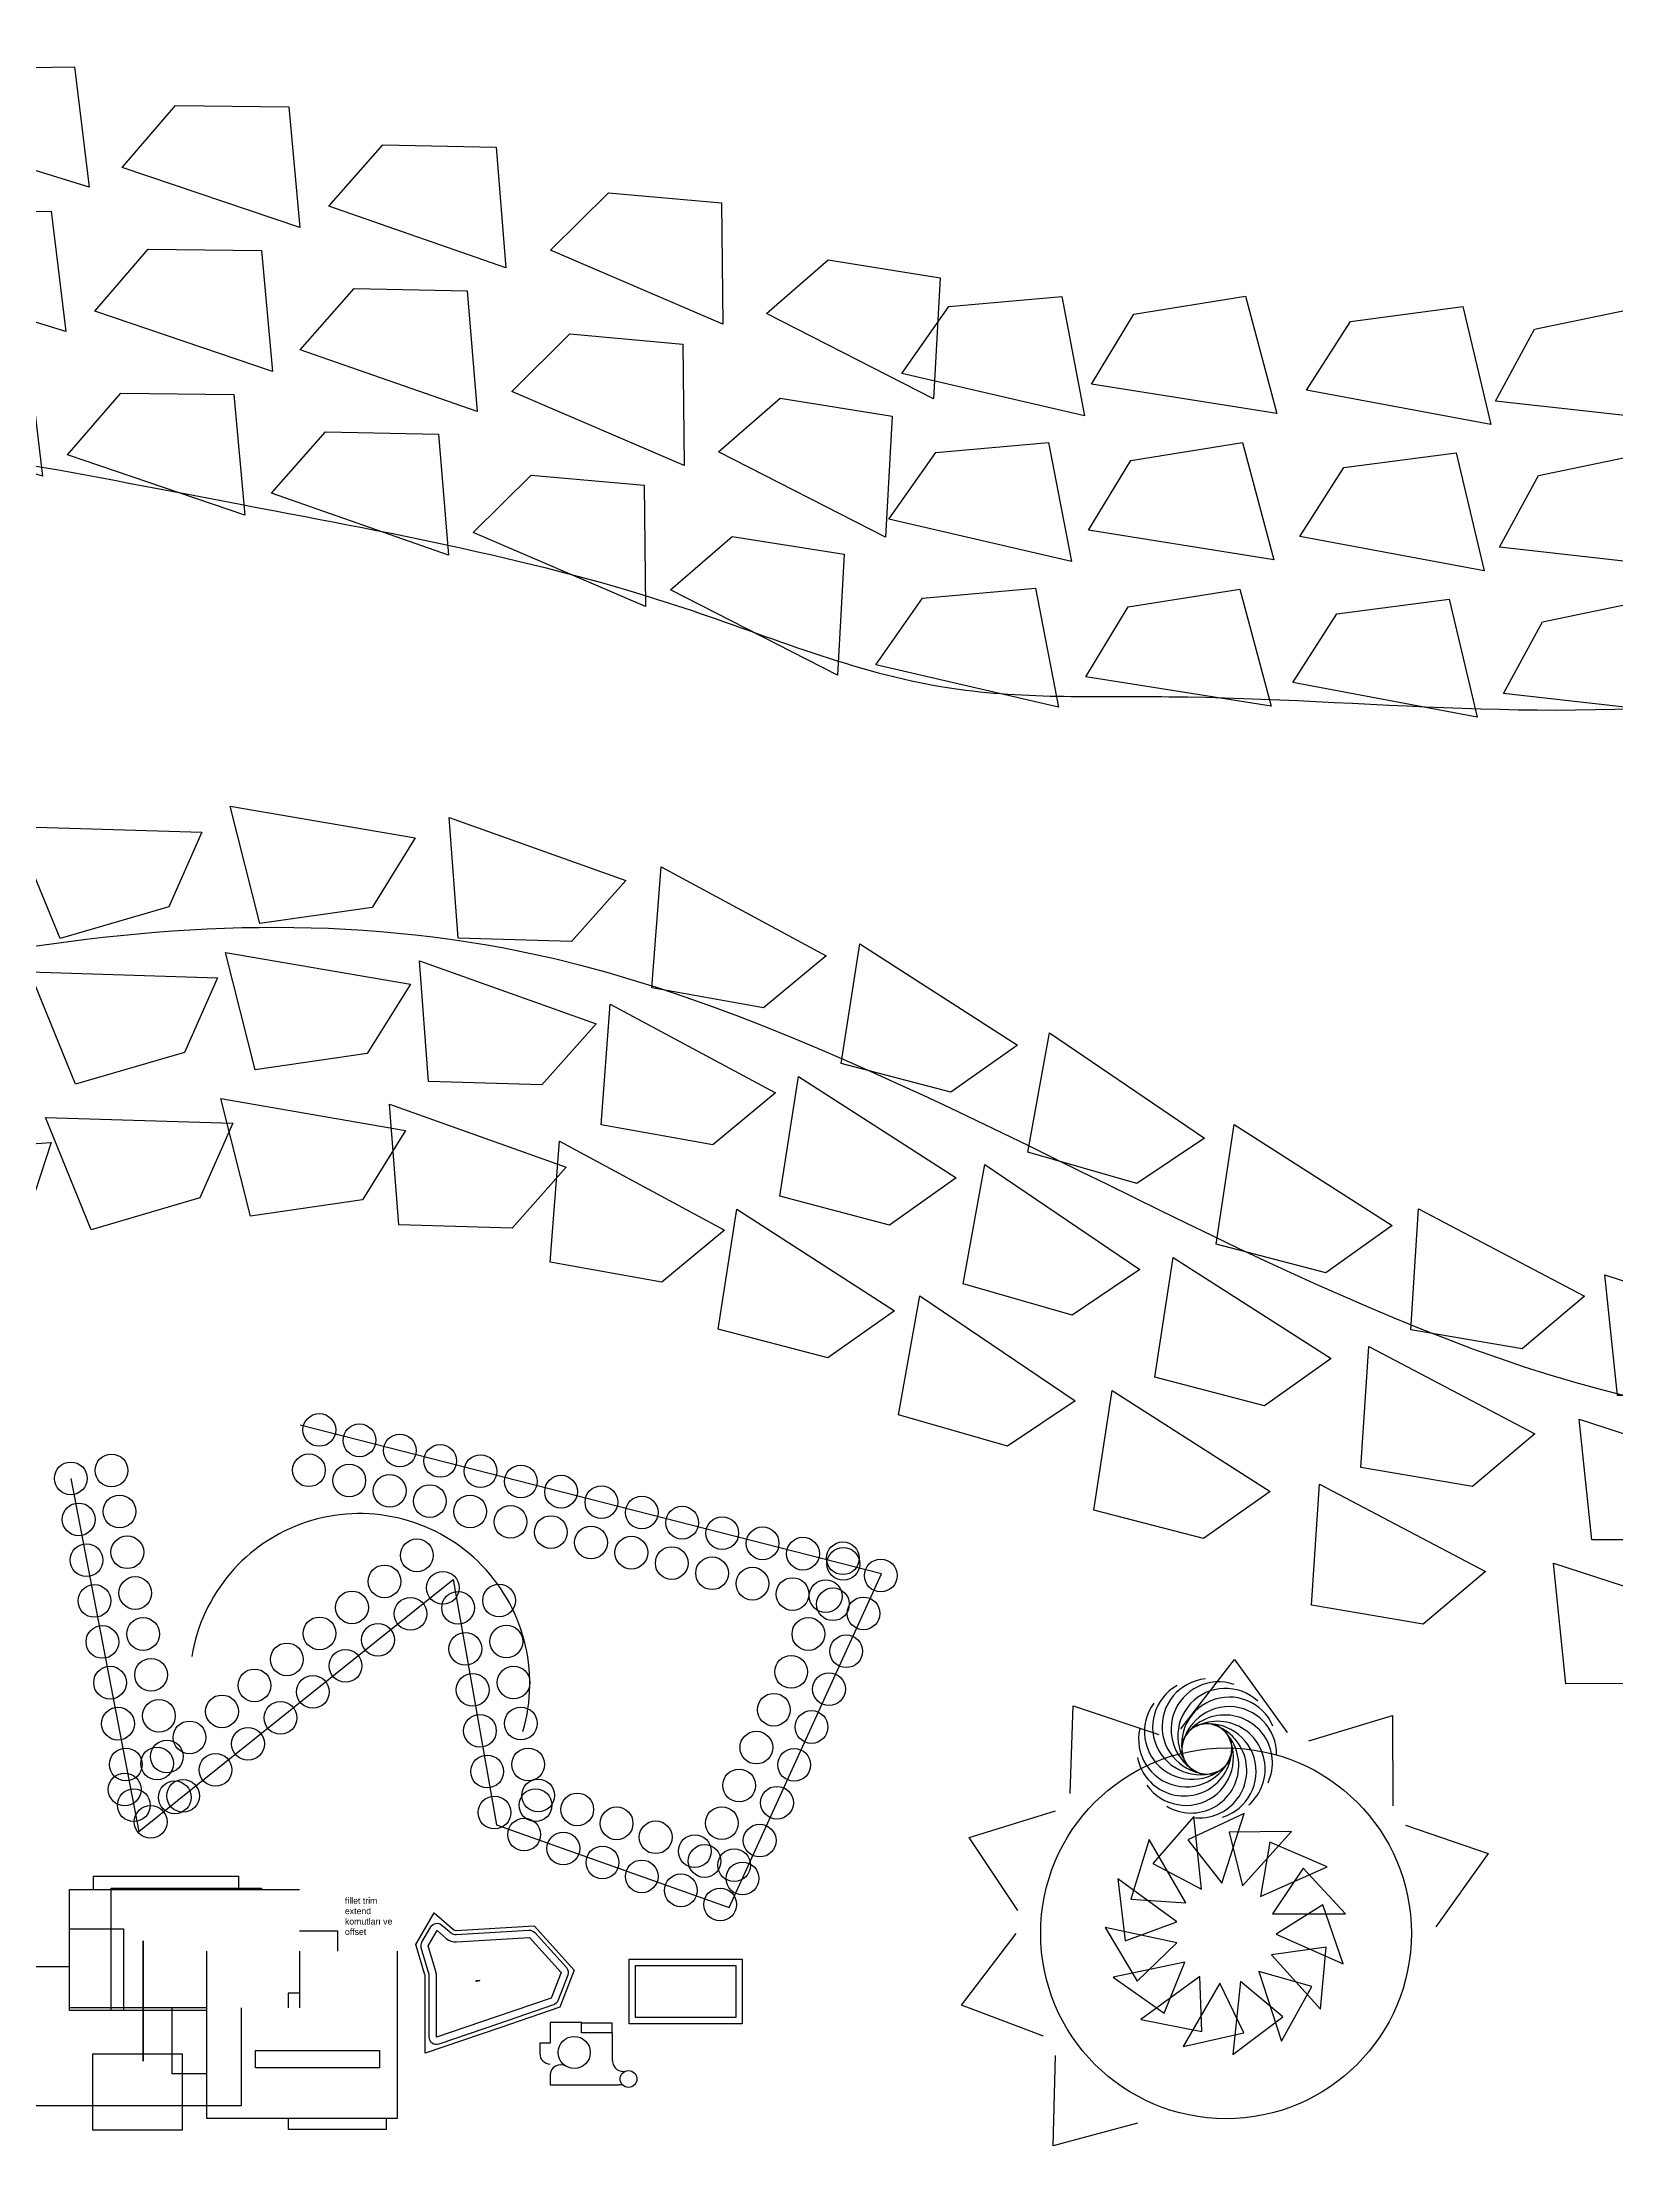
# Model space of a CAD drawing. Header units: millimetres. Extents: x 172 to 66223, y -198 to 27753.
# Drawn here: x 6566 to 14133, y 1114 to 11337 of the extents above; entities that cross this region are included whole.
import ezdxf

# ---------------------------------------------------------------- set-up
doc = ezdxf.new("R2010")
doc.units = ezdxf.units.MM
doc.styles.get("Standard").update_dxf_attribs({"font": 'arial.ttf'})

# ---------------------------------------------------------------- blocks, each defined once
blk = doc.blocks.new('*U4')
blk.add_circle((0, 0), 78.7)
blk = doc.blocks.new('*U5')
at = {"color": 0, "linetype": 'ByBlock', "lineweight": -2, "transparency": 16777216}
for p, rotation in [((7897, 4669), 165.6495007836427), ((8090, 4619), 165.6495007836427), ((8284, 4570), 165.6495007836427), ((8478, 4520), 165.6495007836427), ((6702, 4436), 280.9285851969838), ((6898, 4474), 280.9285851969838), ((7847, 4475), 165.6495007836427), ((8041, 4426), 165.6495007836427), ((8672, 4471), 165.6495007836427), ((8866, 4421), 165.6495007836427), ((8235, 4376), 165.6495007836427), ((8428, 4327), 165.6495007836427), ((9059, 4372), 165.6495007836427), ((9253, 4322), 165.6495007836427), ((6740, 4239), 280.9285851969838), ((6936, 4277), 280.9285851969838), ((8622, 4277), 165.6495007836427), ((8816, 4227), 165.6495007836427), ((9447, 4272), 165.6495007836427), ((9641, 4223), 165.6495007836427), ((9010, 4178), 165.6495007836427), ((9203, 4128), 165.6495007836427), ((9834, 4173), 165.6495007836427), ((10028, 4124), 165.6495007836427), ((6778, 4043), 280.9285851969838), ((6974, 4081), 280.9285851969838), ((8366, 4066), 38.69409982206545), ((9397, 4079), 165.6495007836427), ((9591, 4029), 165.6495007836427), ((10222, 4074), 165.6495007836427), ((10414, 4052), 65.43430717687777), ((10416, 4025), 165.6495007836427), ((8210, 3941), 38.69409982206545), ((8491, 3910), 38.69409982206545), ((9785, 3980), 165.6495007836427), ((9979, 3930), 165.6495007836427), ((10596, 3969), 65.43430717687777), ((6816, 3847), 280.9285851969838), ((7012, 3885), 280.9285851969838), ((8054, 3816), 38.69409982206545), ((8335, 3785), 38.69409982206545), ((8564, 3814), 280.0695663449997), ((8761, 3849), 280.0695663449997), ((10172, 3880), 165.6495007836427), ((10331, 3870), 65.43430717687777), ((10366, 3831), 165.6495007836427), ((10513, 3787), 65.43430717687777), ((7898, 3691), 38.69409982206545), ((10248, 3688), 65.43430717687777), ((6854, 3650), 280.9285851969838), ((7050, 3688), 280.9285851969838), ((8179, 3660), 38.69409982206545), ((8599, 3617), 280.0695663449997), ((8796, 3652), 280.0695663449997), ((10430, 3605), 65.43430717687777), ((7088, 3492), 280.9285851969838), ((7741, 3566), 38.69409982206545), ((8023, 3535), 38.69409982206545), ((10165, 3506), 65.43430717687777), ((6891, 3454), 280.9285851969838), ((7585, 3441), 38.69409982206545), ((7866, 3410), 38.69409982206545), ((8634, 3420), 280.0695663449997), ((8831, 3455), 280.0695663449997), ((10347, 3423), 65.43430717687777), ((7126, 3295), 280.9285851969838), ((7429, 3316), 38.69409982206545), ((7710, 3285), 38.69409982206545), ((10082, 3324), 65.43430717687777), ((6929, 3257), 280.9285851969838), ((7273, 3191), 38.69409982206545), ((8669, 3223), 280.0695663449997), ((8866, 3258), 280.0695663449997), ((10263, 3241), 65.43430717687777), ((7117, 3066), 38.69409982206545), ((7164, 3099), 280.9285851969838), ((7554, 3160), 38.69409982206545), ((9998, 3142), 65.43430717687777), ((6967, 3061), 280.9285851969838), ((7398, 3035), 38.69409982206545), ((8704, 3027), 280.0695663449997), ((8901, 3061), 280.0695663449997), ((10180, 3059), 65.43430717687777), ((6961, 2941), 38.69409982206545), ((7202, 2903), 280.9285851969838), ((7242, 2910), 38.69409982206545), ((8949, 2912), 340.3921400699843), ((9915, 2960), 65.43430717687777), ((10097, 2877), 65.43430717687777), ((7005, 2865), 280.9285851969838), ((7086, 2785), 38.69409982206545), ((8739, 2830), 280.0695663449997), ((8936, 2865), 280.0695663449997), ((9137, 2845), 340.3921400699843), ((9326, 2778), 340.3921400699843), ((9832, 2779), 65.43430717687777), ((8882, 2724), 340.3921400699843), ((9514, 2711), 340.3921400699843), ((10014, 2695), 65.43430717687777), ((9070, 2657), 340.3921400699843), ((9258, 2590), 340.3921400699843), ((9702, 2644), 340.3921400699843), ((9749, 2597), 65.43430717687777), ((9891, 2577), 340.3921400699843), ((9447, 2523), 340.3921400699843), ((9635, 2456), 340.3921400699843), ((9931, 2513), 65.43430717687777), ((9824, 2388), 340.3921400699843)]:
    blk.add_blockref('*U4', p, dxfattribs=dict(at, rotation=rotation))
blk = doc.blocks.new('*U6')
blk.add_lwpolyline([(238, 255), (399, -305), (-494, -181), (-298, 159)], close=True)
blk = doc.blocks.new('*U7')
at = {"color": 0, "linetype": 'ByBlock', "lineweight": -2, "transparency": 16777216}
for p, rotation in [((6482, 10738), 350.8298534546905), ((7506, 10553), 349.170664570929), ((8500, 10362), 348.6600846721183), ((9570, 10114), 344.6572015424343), ((6370, 10043), 350.8298534546905), ((7374, 9862), 349.170664570929), ((10610, 9775), 340.8374435138174), ((8362, 9672), 348.6600846721183), ((11243, 9614), 354.8633753688287), ((12144, 9598), 358.8972495409885), ((13182, 9555), 357.3249433883111), ((9384, 9435), 344.6572015424343), ((14078, 9539), 1.54791012785266), ((6258, 9349), 350.8298534546905), ((7242, 9171), 349.170664570929), ((10379, 9110), 340.8374435138174), ((8224, 8982), 348.6600846721183), ((11180, 8913), 354.8633753688287), ((9198, 8757), 344.6572015424343), ((12130, 8895), 358.8972495409885), ((13149, 8852), 357.3249433883111), ((14097, 8836), 1.54791012785266), ((10148, 8446), 340.8374435138174), ((11117, 8213), 354.8633753688287), ((12117, 8191), 358.8972495409885), ((13116, 8149), 357.3249433883111), ((14116, 8133), 1.54791012785266), ((6897, 7040), 186.1320658601995), ((7895, 7080), 178.1218357647528), ((8887, 6964), 168.2808019971032), ((9845, 6681), 159.6493412303857), ((6972, 6340), 186.1320658601995), ((7872, 6377), 178.1218357647528), ((8744, 6275), 168.2808019971032), ((10766, 6292), 155.1459407616672), ((9601, 6022), 159.6493412303857), ((11667, 5858), 153.7925373139223), ((10471, 5654), 155.1459407616672), ((7047, 5641), 186.1320658601995), ((7849, 5674), 178.1218357647528), ((8601, 5586), 168.2808019971032), ((6199, 5503), 191.8450635755196), ((12568, 5424), 155.3024403923134), ((9356, 5362), 159.6493412303857), ((11356, 5226), 153.7925373139223), ((10175, 5016), 155.1459407616672), ((13491, 5040), 160.1882509881105), ((12274, 4785), 155.3024403923134), ((14454, 4774), 169.8678141092138), ((11045, 4595), 153.7925373139223), ((13252, 4378), 160.1882509881105), ((11980, 4146), 155.3024403923134), ((14330, 4081), 169.8678141092138), ((13014, 3716), 160.1882509881105), ((14206, 3389), 169.8678141092138)]:
    blk.add_blockref('*U6', p, dxfattribs=dict(at, rotation=rotation))
blk = doc.blocks.new('*U8')
for p, q in [((-28, 110), (-176, -110)), ((176, -110), (-28, 110)), ((-176, -110), (176, -110))]:
    blk.add_line(p, q)
blk = doc.blocks.new('*U9')
at = {"color": 0, "linetype": 'ByBlock', "lineweight": -2, "transparency": 16777216}
for p, rotation in [((11786, 3489), 71.99999999999994), ((11972, 3479), 47.99999999999994), ((11612, 3422), 95.99999999999994), ((11481, 3290), 119.9999999999999), ((12138, 3395), 24), ((11414, 3116), 143.9999999999999), ((12304, 3071), 335.9999999999999), ((11425, 2930), 167.9999999999998), ((12275, 2886), 311.9999999999998), ((11509, 2764), 191.9999999999999), ((12174, 2730), 287.9999999999998), ((11654, 2647), 215.9999999999998), ((11834, 2599), 239.9999999999999), ((12018, 2628), 263.9999999999999)]:
    blk.add_blockref('*U8', p, dxfattribs=dict(at, rotation=rotation))
blk.add_blockref('*U8', (12256, 3250), dxfattribs=at)
blk = doc.blocks.new('*U10')
blk.add_arc((0, -113), 229, 359.0894, 179.0894)
blk = doc.blocks.new('*U11')
at = {"color": 0, "linetype": 'ByBlock', "lineweight": -2, "transparency": 16777216}
for p, rotation in [((12169, 3273), 47.99999999999997), ((12113, 3264), 71.99999999999999), ((12034, 3184), 120), ((12065, 3232), 95.99999999999999), ((12225, 3259), 23.99999999999999), ((12026, 3127), 144), ((12296, 3173), 335.9999999999999), ((12299, 3115), 311.9999999999999), ((12279, 3062), 288), ((12041, 3072), 168), ((12078, 3028), 191.9999999999999), ((12129, 3002), 215.9999999999999), ((12186, 3000), 240), ((12239, 3021), 264)]:
    blk.add_blockref('*U10', p, dxfattribs=dict(at, rotation=rotation))
blk.add_blockref('*U10', (12270, 3223), dxfattribs=at)
blk = doc.blocks.new('*U12')
for p, q in [((-199, 245), (199, 108)), ((199, 108), (-53, -245))]:
    blk.add_line(p, q)
blk = doc.blocks.new('*U13')
at = {"color": 0, "linetype": 'ByBlock', "lineweight": -2, "transparency": 16777216}
for p, rotation in [((12335, 3343), 71.31398277516216), ((11683, 3184), 106.9709741627433), ((12958, 3092), 35.65699138758107), ((11245, 2675), 142.6279655503243), ((11187, 2006), 178.2849569379056), ((11529, 1429), 213.9419483254865)]:
    blk.add_blockref('*U12', p, dxfattribs=dict(at, rotation=rotation))
blk.add_blockref('*U12', (13317, 2525), dxfattribs=at)

msp = doc.modelspace()

# ---------------------------------------------------------------- linework, layer by layer
for p, q in [((9157.084, 1821.164), (9007.084, 1821.164)), ((9007.084, 1821.164), (9007.084, 1721.164)), ((9157.084, 1771.164), (9157.084, 1821.164)), ((9157.084, 1818.373), (9303.674, 1818.373)), ((9307.084, 1771.164), (9157.084, 1771.164)), ((9303.674, 1818.373), (9303.674, 1771.164)), ((9307.084, 1635.737), (9307.084, 1771.164)), ((9007.084, 1721.164), (8957.084, 1721.164)), ((8957.084, 1721.164), (8957.084, 1671.164)), ((9007.084, 1621.164), (9007.084, 1621.164)), ((9007.084, 1567.708), (9007.084, 1521.164)), ((9007.084, 1521.164), (9007.084, 1521.164)), ((9007.084, 1521.164), (9338.323, 1521.164))]:
    msp.add_line(p, q)
for points in [[(6701.875, 4435.726), (7029.389, 2739.526), (8539.813, 3949.349), (8749.013, 2771.281), (9866.659, 2373.133), (10600.006, 3977.439), (7805.629, 4692.34)], [(7354.391, 1891.127), (6695.347, 1891.127), (6695.347, 2460.34), (7801.377, 2460.34)], [(6811.772, 2460.34), (6811.772, 2524.739), (7508.238, 2524.739), (7508.238, 2460.34)], [(7354.391, 1878.663), (6897.011, 1878.663), (6897.011, 2466.572), (7618.425, 2466.572), (7618.425, 2460.34)], [(7801.377, 2260.908), (7984.33, 2260.908), (7984.33, 2163.269)], [(7354.391, 2163.269), (7354.391, 1361.386), (8273.311, 1361.386), (8273.311, 2163.269)], [(7801.377, 2163.269), (7801.377, 1891.127)], [(7520.712, 1891.127), (7520.712, 1419.554), (6391.813, 1419.554), (6391.813, 2090.559), (6695.347, 2090.559)], [(7801.377, 1961.76), (7747.323, 1961.76), (7747.323, 1891.127)], [(7354.391, 1573.283), (7190.15, 1573.283), (7190.15, 1891.127)], [(7747.323, 1361.386), (7747.323, 1307.373), (8219.257, 1307.373), (8219.257, 1361.386)]]:
    msp.add_lwpolyline(points)
for points in [[(6955.223, 1878.663), (6695.347, 1878.663), (6695.347, 2271.295), (6955.223, 2271.295)], [(7050.857, 2213.127), (7050.857, 2213.127), (7050.857, 1635.605), (7050.857, 1635.605)], [(9386.385, 2125.45), (9929.513, 2125.45), (9929.513, 1814.747), (9386.385, 1814.747)], [(9416.385, 2095.45), (9899.513, 2095.45), (9899.513, 1844.747), (9416.385, 1844.747)], [(8651.531, 2022.119), (8667.87, 2023.103), (8651.531, 2017.504)], [(6807.614, 1670.921), (7237.967, 1670.921), (7237.967, 1303.218), (6807.614, 1303.218)], [(8185.993, 1602.366), (7589.319, 1602.366), (7589.319, 1685.463), (8185.993, 1685.463)]]:
    msp.add_lwpolyline(points, close=True)
for points in [[(8553.767, 2263.068), (8929.825, 2285.721), (9122.756, 2072.491), (9052.743, 1894.551), (8764.608, 1795.798), (8405.14, 1672.596), (8405.14, 2045.676, 0.071943819), (8404.525, 2049.926), (8361.275, 2196.312), (8449.249, 2347.247), (8543.093, 2266.661, 0.194835516)], [(8554.97, 2243.104), (8904.66, 2264.169, -0.227691877), (8932.718, 2252.715), (9085.038, 2084.368, -0.284935635), (9091.655, 2048.071), (9043.438, 1925.525, -0.219882323), (9022.216, 1905.231), (8758.124, 1814.717), (8471.488, 1716.478, -0.514582839), (8425.14, 1749.587), (8425.14, 2045.676, 0.071943819), (8423.705, 2055.593), (8387.182, 2179.21, -0.206617965), (8390.51, 2206.752), (8433.276, 2280.126, -0.468524772), (8486.317, 2289.054), (8530.063, 2251.488, 0.194835516)], [(8557.074, 2208.168), (8906.765, 2229.232), (9059.085, 2060.885), (9010.868, 1938.34), (8746.776, 1847.827), (8460.14, 1749.587), (8460.14, 2045.676, 0.071943819), (8457.271, 2065.51), (8420.748, 2189.127), (8463.515, 2262.501), (8507.262, 2224.935, 0.194835516)]]:
    msp.add_lwpolyline(points, format="xyb", close=True)
for centre, radius in [((12255.845, 2249.508), 891.1), ((9122.536, 1676.758), 77.184), ((9383.34, 1549.388), 40.253)]:
    msp.add_circle(centre, radius)
for centre, radius, start, end in [((8090.987, 3448.793), 817.842, 343.66413, 170.7572642), ((9007.084, 1671.164), 50, 180, 270), ((9357.084, 1635.737), 50, 180, 286.9129902), ((9057.084, 1567.708), 50, 59.0275328, 180), ((9338.323, 1471.164), 50, 60.0801176, 90)]:
    msp.add_arc(centre, radius, start, end)
msp.add_spline([(1902.797, 4534.619), (3354.479, 9182.376), (7459.119, 9129.276), (9650.038, 8619.909), (10904.881, 8238.908), (11980.855, 8193.154), (14931.618, 8193.154), (18686.017, 8368.279), (16938.073, 5319.113), (9027.888, 6932.507), (3709.992, 6281.229)], degree=3)

# ---------------------------------------------------------------- block references
for name, p in [('*U7', (-37.183, 269.372)), ('*U5', (0, 0)), ('*U13', (0, 0)), ('*U11', (0, 0)), ('*U9', (398.809, -796.875))]:
    msp.add_blockref(name, p)

# ---------------------------------------------------------------- texts
at = {"insert": (8019.958, 2421.617), "char_height": 30, "attachment_point": 1}
msp.add_mtext_dynamic_manual_height_columns('fillet trim extend komutları ve offset', width=289.93857, gutter_width=727.61, heights=[0], dxfattribs=at)

doc.saveas('drawing.dxf')
